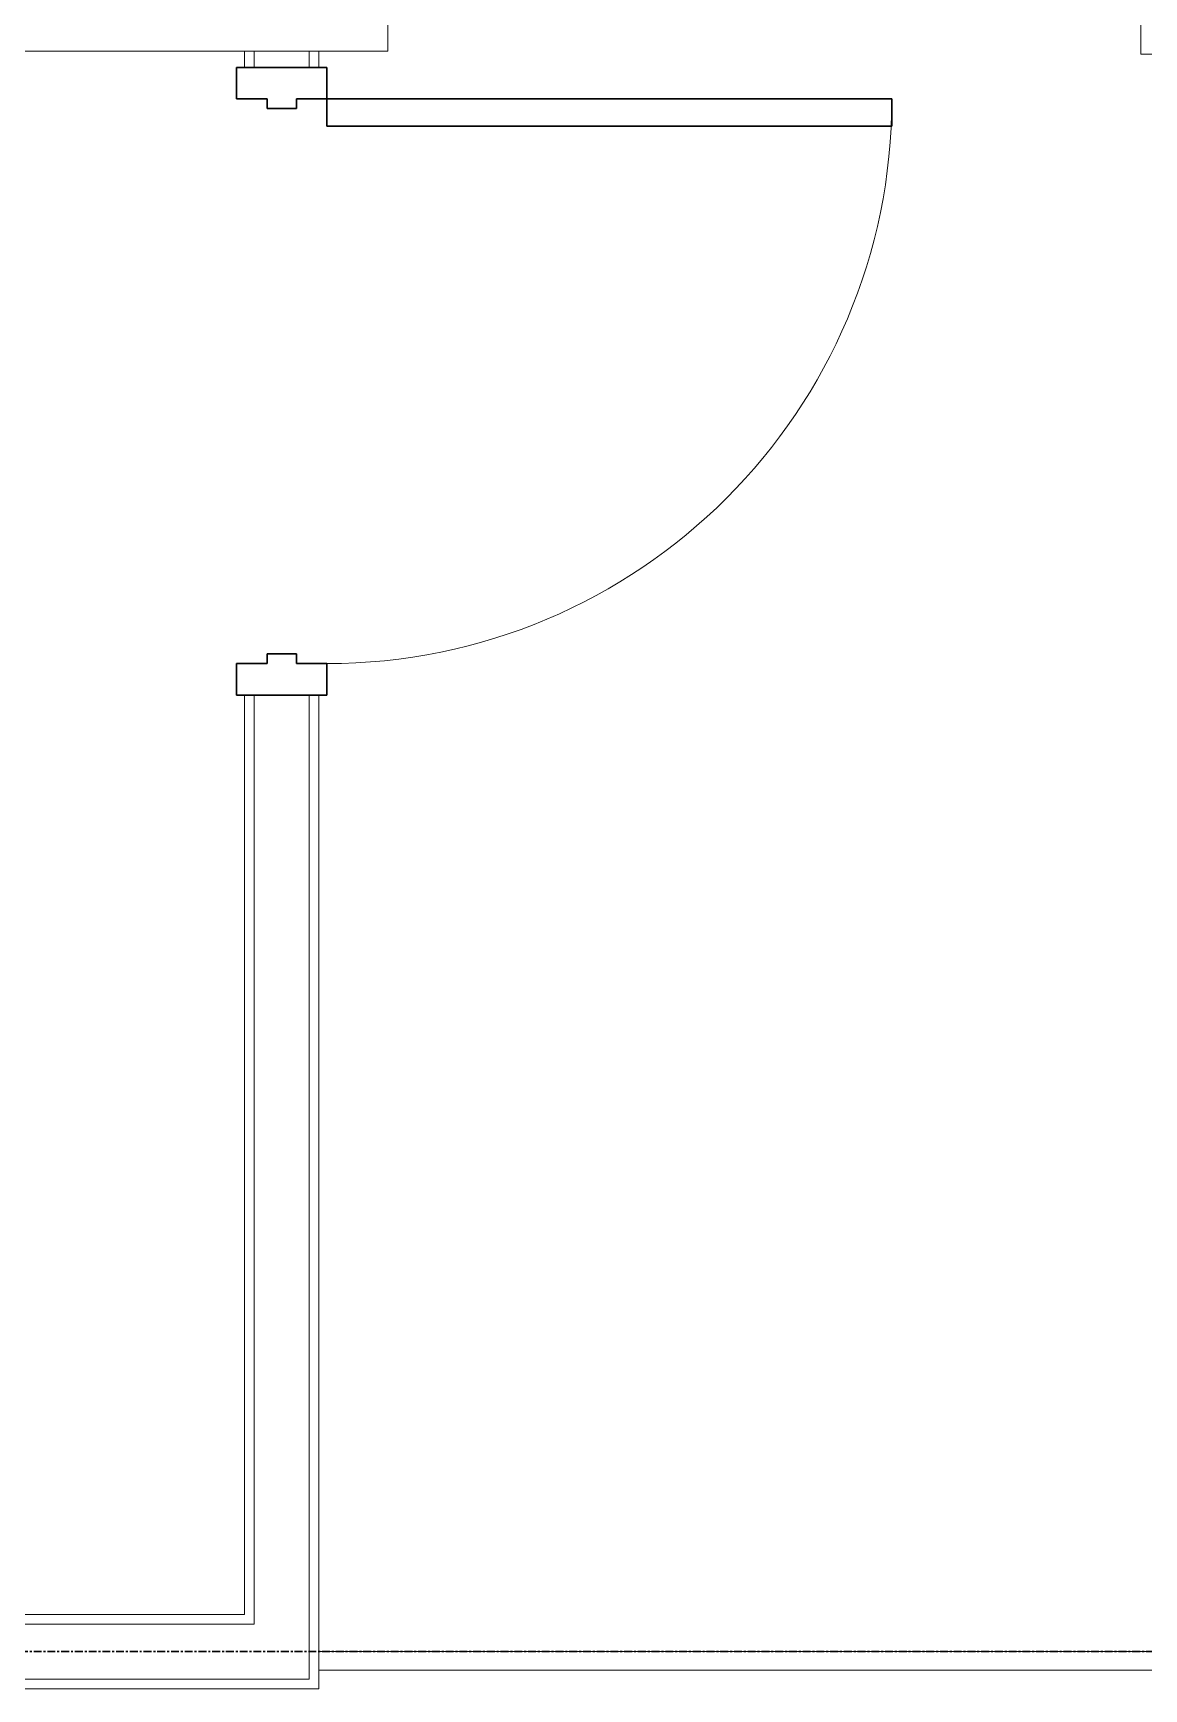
# Model space of a CAD drawing. Header units: inches. Extents: x -4093 to -1777, y 9773 to 12264.
# Drawn here: x -2944.2 to -2873.4, y 11844.8 to 11950.3 of the extents above; entities that cross this region are included whole.
import ezdxf

# ---------------------------------------------------------------- set-up
doc = ezdxf.new("R2010")
doc.units = ezdxf.units.IN
doc.header["$MEASUREMENT"] = 0
doc.linetypes.add('Grid Line 1_2_', pattern=[0.875, 0.5, -0.125, 0.125, -0.125])
for name, color, linetype, lineweight in [('0-1', 7, 'Continuous', 5), ('0-2', 7, 'Continuous', 9), ('A-DOOR-1', 10, 'Continuous', 30), ('A-DOOR-2', 7, 'Continuous', 9), ('A-DOOR-FRAM-1', 10, 'Continuous', 30), ('A-FLOR', 192, 'Continuous', 18), ('A-WALL-1', 250, 'Continuous', 18), ('I-WALL-1', 7, 'Continuous', 9), ('S-FNDN-1', 7, 'Continuous', 9), ('S-GRID-1', 1, 'Grid Line 1_2_', 30)]:
    doc.layers.add(name, color=color, linetype=linetype, lineweight=lineweight)

# ---------------------------------------------------------------- blocks, each defined once
blk = doc.blocks.new('HOLLOW METAL - HM - METAL LEAF - 3-0 x 7-0-2340367-BACKGROUND - BASEMENT')
at = {"layer": 'A-DOOR-1'}
for p, q in [((16.25, -3.125), (18, -3.125)), ((16.25, -39.125), (16.25, -3.125)), ((18, -3.125), (18, -39.125)), ((18, -39.125), (16.25, -39.125))]:
    blk.add_line(p, q, dxfattribs=at)
at = {"layer": 'A-DOOR-2'}
blk.add_arc((18, -3.125), 36, 180, 270, dxfattribs=at)
at = {"layer": 'A-DOOR-FRAM-1'}
for p, q in [((-20, 2.625), (-18, 2.625)), ((-20, -3.125), (-20, 2.625)), ((-18, 2.625), (-18, 0.6875)), ((18, 2.625), (20, 2.625)), ((18, 0.6875), (18, 2.625)), ((20, 2.625), (20, -3.125)), ((-18, 0.6875), (-17.375, 0.6875)), ((-17.375, 0.6875), (-17.375, -1.1875)), ((17.375, 0.6875), (18, 0.6875)), ((17.375, -1.1875), (17.375, 0.6875)), ((-18, -1.1875), (-18, -3.125)), ((-17.375, -1.1875), (-18, -1.1875)), ((18, -1.1875), (17.375, -1.1875)), ((18, -3.125), (18, -1.1875)), ((-18, -3.125), (-20, -3.125)), ((20, -3.125), (18, -3.125))]:
    blk.add_line(p, q, dxfattribs=at)
blk = doc.blocks.new('CTR - 1st Phase - Common Walls_rvt-1-BACKGROUND - BASEMENT')
at = {"layer": 'A-WALL-1'}
for p, q in [((-2930.07, 11949.19), (-2930.7, 11949.19)), ((-2930.07, 11948.16), (-2930.07, 11949.19)), ((-2926.57, 11949.19), (-2930.07, 11949.19)), ((-2925.95, 11949.19), (-2926.57, 11949.19)), ((-2926.57, 11948.16), (-2926.57, 11949.19)), ((-2930.07, 11849.56), (-2930.07, 11908.16)), ((-2926.57, 11849.56), (-2926.57, 11908.16)), ((-2930.07, 11849.56), (-2930.07, 11848.94)), ((-2926.57, 11849.56), (-2926.57, 11848.94)), ((-2930.07, 11848.94), (-3003.7, 11848.94)), ((-2926.57, 11848.94), (-2926.57, 11845.44)), ((-2926.57, 11845.44), (-3003.7, 11845.44))]:
    blk.add_line(p, q, dxfattribs=at)
at = {"layer": 'I-WALL-1'}
for p, q in [((-2930.7, 11949.19), (-2930.7, 11948.16)), ((-2925.95, 11948.16), (-2925.95, 11949.19)), ((-2930.7, 11908.16), (-2930.7, 11849.56)), ((-2925.95, 11849.56), (-2925.95, 11908.16)), ((-2930.7, 11849.56), (-3003.7, 11849.56)), ((-2925.95, 11845.44), (-2925.95, 11849.56)), ((-2925.95, 11844.81), (-2925.95, 11845.44)), ((-3003.7, 11844.81), (-2925.95, 11844.81))]:
    blk.add_line(p, q, dxfattribs=at)
at = {"layer": 'S-FNDN-1'}
for p, q in [((-2873.57, 12077.19), (-2873.57, 11949)), ((-2921.57, 11949.19), (-2921.57, 11954.81)), ((-3010.95, 11949.19), (-2930.7, 11949.19)), ((-2925.95, 11949.19), (-2921.57, 11949.19)), ((-2873.57, 11949), (-2872.7, 11949))]:
    blk.add_line(p, q, dxfattribs=at)
at = {"layer": '0-2', "rotation": 90}
blk.add_blockref('HOLLOW METAL - HM - METAL LEAF - 3-0 x 7-0-2340367-BACKGROUND - BASEMENT', (-2928.57, 11928.16), dxfattribs=at)
blk = doc.blocks.new('CTR - 1st Phase - Structure_rvt-1-BACKGROUND - BASEMENT')
at = {"layer": 'S-GRID-1'}
blk.add_line((-1777.25, 11847.19), (-4076.95, 11847.19), dxfattribs=at)

msp = doc.modelspace()

# ---------------------------------------------------------------- linework, layer by layer
at = {"layer": 'A-FLOR'}
for p, q in [((-2925.95, 11847.19), (-2872.7, 11847.19)), ((-2925.95, 11846), (-2872.7, 11846))]:
    msp.add_line(p, q, dxfattribs=at)

# ---------------------------------------------------------------- block references
at = {"layer": '0-1'}
for name in ['CTR - 1st Phase - Structure_rvt-1-BACKGROUND - BASEMENT', 'CTR - 1st Phase - Common Walls_rvt-1-BACKGROUND - BASEMENT']:
    msp.add_blockref(name, (0, 0), dxfattribs=at)

doc.saveas('drawing.dxf')
